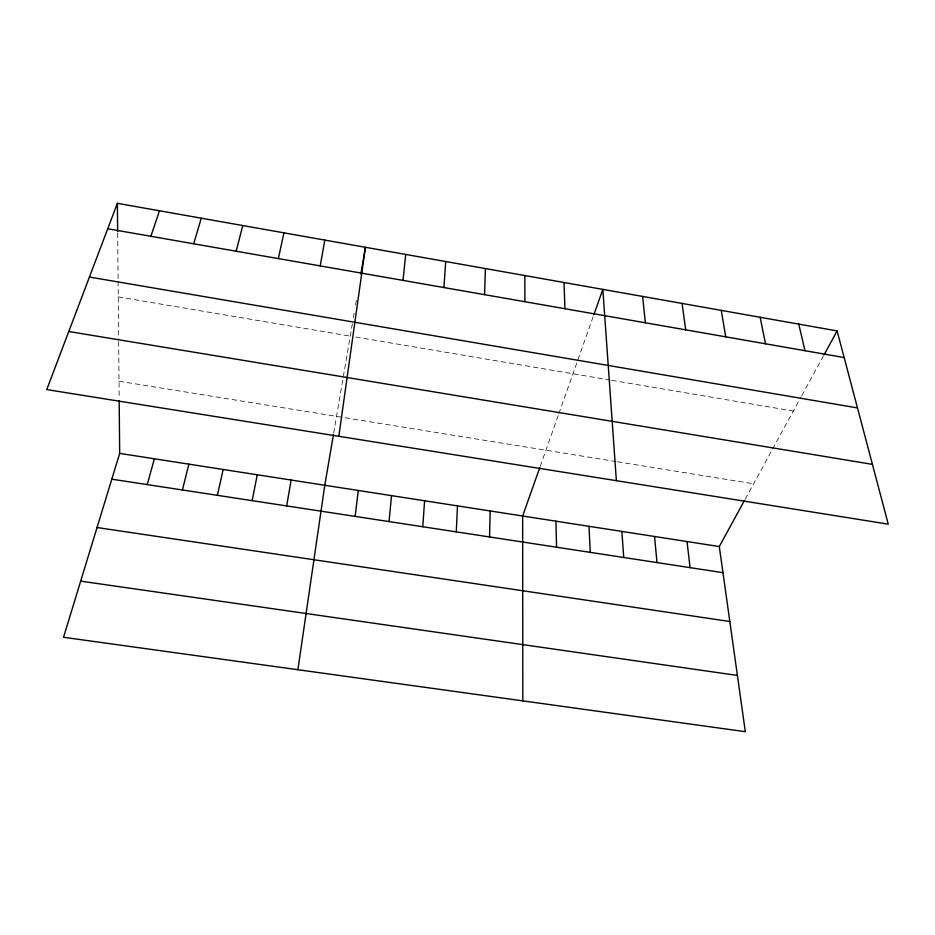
<?xml version="1.0" encoding="UTF-8"?>
<svg xmlns="http://www.w3.org/2000/svg" width="935" height="935" viewBox="0 0 935 935"><rect width="100%" height="100%" fill="white"/><g stroke="black" fill="none" stroke-linecap="round" stroke-linejoin="round"><path stroke-width="0.7" stroke-dasharray="4.67 3.51" d="M333.678 433.232L352.425 323.37M353.395 317.713L354.599 310.63M355.557 304.985L356.527 299.352M540.231 466.308L558.359 415.082M558.838 413.738L593.398 316.077M745.207 499.126L771.866 450.331M772.567 449.045L801.026 396.954M801.727 395.68L823.267 356.235M119.014 381.211L616.025 461.563M617.416 461.785L753.575 483.804M118.242 296.874L350.251 336.109M355.849 337.056L610.333 380.077M611.759 380.323L793.336 411.026M117.658 233.095L118.091 279.857M118.102 281.271L118.64 340.27M118.651 341.672L119.166 397.901"/><path stroke-width="1.4" d="M489.566 536.959L490.162 510.954M484.575 294.665L485.405 268.567M456.268 531.863L457.484 505.882M443.938 287.548L445.691 261.519M422.76 526.744L424.607 500.774M389.053 521.578L391.531 495.632M403.008 280.395L405.697 254.437M355.136 516.4L358.269 490.466M338.832 436.294L365.41 247.284L360.852 274.002M297.891 669.729L324.796 485.265L333.433 434.635M286.683 505.928L291.124 480.041M320.214 265.914L324.819 240.096M252.146 500.646L257.254 474.781M278.361 258.586L283.948 232.85M217.387 495.328L223.173 469.487M182.407 489.975L188.882 464.157M236.181 251.211L242.761 225.545M147.216 484.587L154.38 458.804M193.697 243.778L201.282 218.194M119.189 400.683L119.68 453.405L63.533 637.273L745.312 731.684L719.296 546.554L744.505 500.4M150.886 236.298L159.488 210.784M539.764 467.64L522.653 516.003L522.817 700.876M593.865 314.744L602.841 289.382L616.375 480.683M117.389 203.316L46.75 389.591L888.25 524.161L837.106 330.92L117.389 203.316L117.646 231.681M823.957 354.973L837.106 330.92M80.679 581.138L737.411 675.444M97.041 527.527L729.826 621.506M111.814 479.176L722.965 572.664M119.68 453.405L719.296 546.554M68.769 331.504L872.425 464.368M89.421 277.052L857.488 407.929M107.735 228.748L844.153 357.556M798.759 324.118L804.977 350.707M760.143 317.269L765.52 343.8M721.247 310.373L725.759 336.845M682.071 303.431L685.706 329.845M687.015 541.529L690.088 567.627M642.602 296.43L645.36 322.785M654.535 536.491L657.013 562.578M621.857 531.419L623.738 557.482M588.992 526.312L590.254 552.363M563.98 282.499L564.95 308.714M555.916 521.169L556.57 547.209M524.827 275.556L524.909 301.713"/></g></svg>
